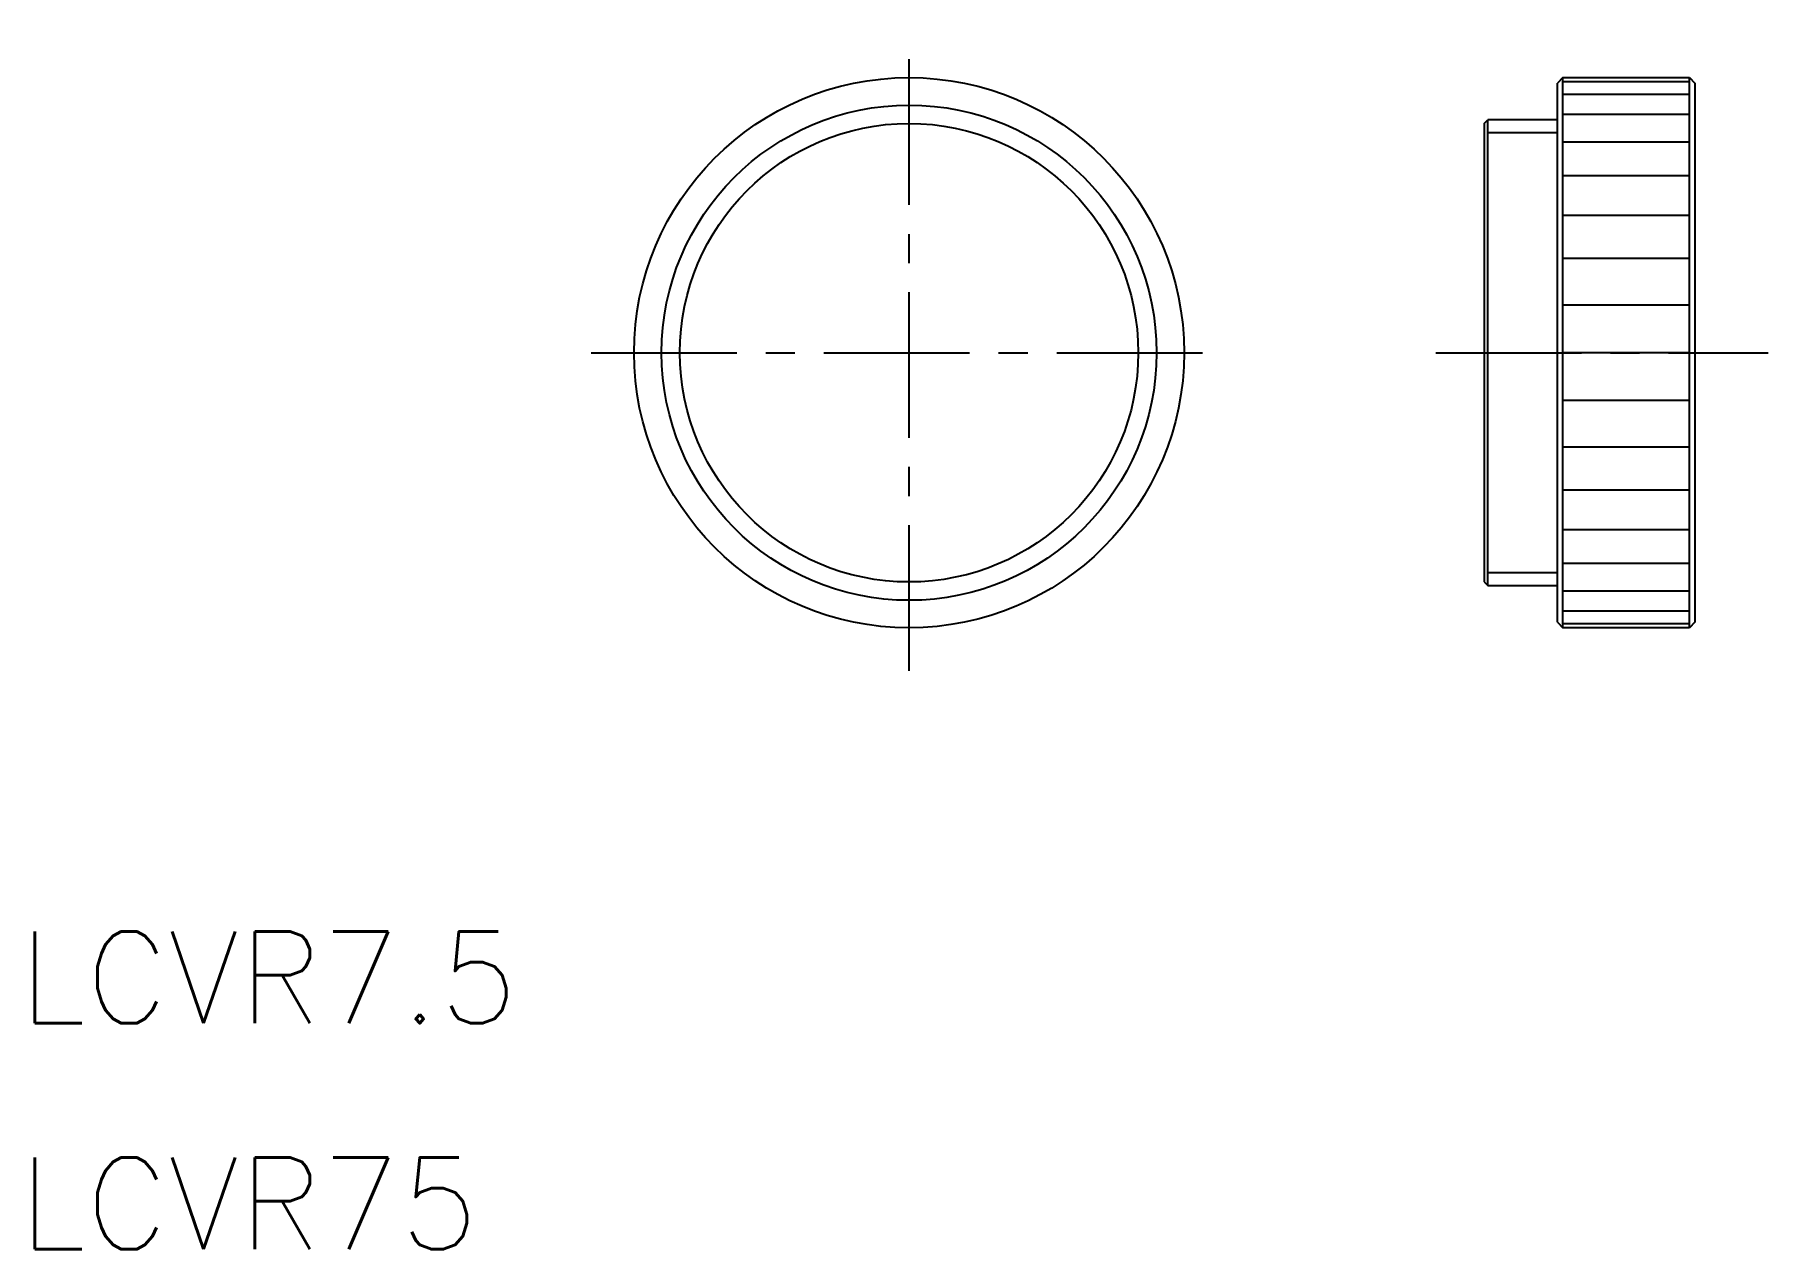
# Model space of a CAD drawing. Extents: x 38.5 to 133.1, y 37.8 to 104.1.
import ezdxf

# ---------------------------------------------------------------- set-up
doc = ezdxf.new("R2010")
doc.units = 0
doc.header["$LTSCALE"] = 0.25
doc.linetypes.add('CENTER', pattern=[50.8, 31.75, -6.35, 6.35, -6.35])
doc.layers.get('0').update_dxf_attribs({"linetype": 'CONTINUOUS'})
doc.layers.add('CENTER', color=1, linetype='CENTER')
doc.styles.get("Standard").update_dxf_attribs({"font": 'txt.shx'})

msp = doc.modelspace()

# ---------------------------------------------------------------- linework, layer by layer
at = {"linetype": 'CONTINUOUS'}
for p, q in [((121.901, 101.73), (121.601, 101.43)), ((121.601, 72.03), (121.601, 101.43)), ((121.901, 101.73), (128.801, 101.73)), ((128.801, 101.73), (129.101, 101.43)), ((129.101, 101.43), (129.101, 72.03)), ((117.601, 99.23), (117.801, 99.43)), ((121.601, 99.43), (117.801, 99.43)), ((117.601, 99.23), (117.601, 74.23)), ((117.601, 74.23), (117.801, 74.03)), ((117.801, 74.03), (121.601, 74.03)), ((121.601, 72.03), (121.901, 71.73)), ((129.101, 72.03), (128.801, 71.73)), ((128.801, 71.73), (121.901, 71.73))]:
    msp.add_line(p, q, dxfattribs=at)
at = {"color": 3, "linetype": 'CONTINUOUS'}
for p, q in [((121.901, 71.73), (121.901, 101.73)), ((128.801, 101.502), (121.901, 101.502)), ((128.801, 71.73), (128.801, 101.73)), ((121.901, 100.826), (128.801, 100.826)), ((117.801, 74.03), (117.801, 99.43)), ((128.801, 99.721), (121.901, 99.721)), ((117.801, 98.73), (121.601, 98.73)), ((121.901, 98.221), (128.801, 98.221)), ((128.801, 96.372), (121.901, 96.372)), ((121.901, 94.23), (128.801, 94.23)), ((128.801, 91.86), (121.901, 91.86)), ((121.901, 89.335), (128.801, 89.335)), ((128.801, 86.73), (121.901, 86.73)), ((128.801, 84.125), (121.901, 84.125)), ((121.901, 81.6), (128.801, 81.6)), ((128.801, 79.23), (121.901, 79.23)), ((121.901, 77.088), (128.801, 77.088)), ((121.601, 74.73), (117.801, 74.73)), ((128.801, 75.24), (121.901, 75.24)), ((121.901, 73.74), (128.801, 73.74)), ((128.801, 72.635), (121.901, 72.635)), ((121.901, 71.958), (128.801, 71.958))]:
    msp.add_line(p, q, dxfattribs=at)
for radius in [15, 13.5, 12.5]:
    msp.add_circle((86.236, 86.73), radius)
at = {"layer": 'CENTER', "color": 1, "linetype": 'CENTER'}
for p, q in [((86.236, 69.39), (86.236, 104.071)), ((68.895, 86.73), (103.576, 86.73)), ((114.965, 86.73), (133.101, 86.73))]:
    msp.add_line(p, q, dxfattribs=at)

# ---------------------------------------------------------------- texts
for s, p in [('LCVR7.5', (37.687, 50.17)), ('LCVR75', (37.687, 37.845))]:
    msp.add_text(s, height=5).set_placement(p)

doc.saveas('drawing.dxf')
